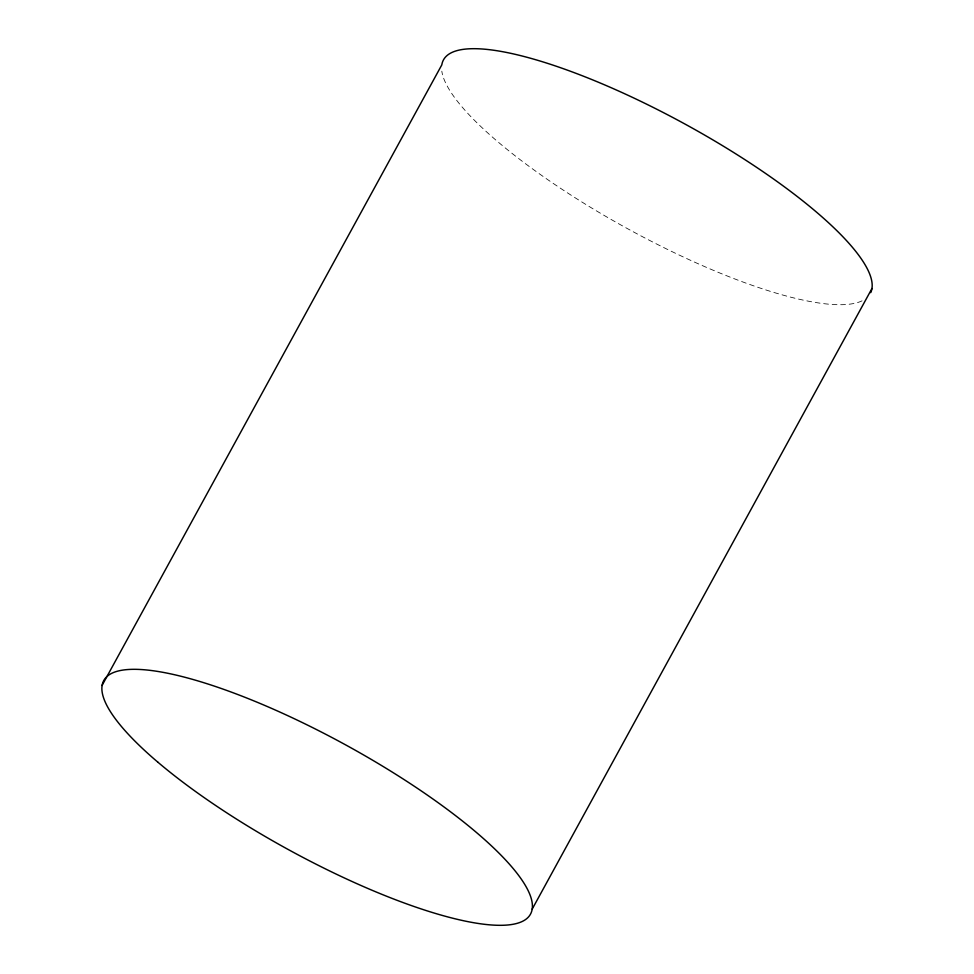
<?xml version="1.0" encoding="UTF-8"?>
<svg xmlns="http://www.w3.org/2000/svg" width="974" height="974" viewBox="0 0 974 974"><rect width="100%" height="100%" fill="white"/><g stroke="black" fill="none" stroke-linecap="round" stroke-linejoin="round"><path stroke-width="0.73" stroke-dasharray="4.87 3.65" d="M862.051 300.844A243.269 59.682 28.7 0 1 628.875 229.401A243.269 59.682 28.7 0 1 441.819 71.175"/><path stroke-width="1.46" d="M102.051 685.477L441.806 64.881A243.269 59.682 28.7 0 1 674.471 118.39A243.269 59.682 28.7 0 1 870.707 292.663M532.194 909.119L871.949 288.523M158.007 762.301A243.269 59.682 28.7 0 0 522.283 921.441A243.269 59.682 28.7 0 0 271.064 708.159A243.269 59.682 28.7 0 0 158.007 762.301"/></g></svg>
